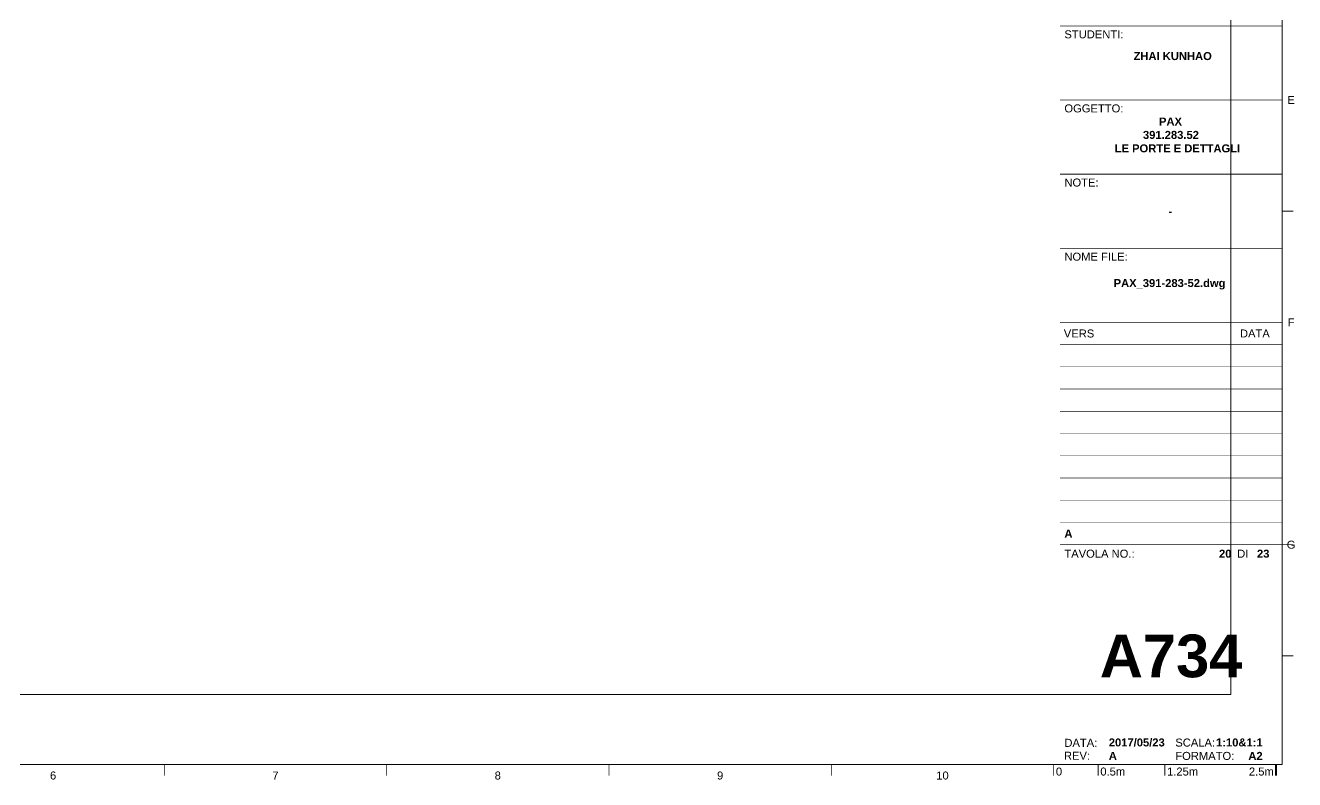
# Paper-space layout 'A734' of a CAD drawing. Header units: centimetres, sheet in millimetres. Extents: x 14 to 580, y 3 to 408.
# Drawn here: x 292 to 577.4, y 3 to 172.6 of the extents above; entities that cross this region are included whole.
import ezdxf
from ezdxf.enums import TextEntityAlignment as Align

# ---------------------------------------------------------------- set-up
doc = ezdxf.new("R2010")
doc.units = ezdxf.units.CM
doc.layers.add('G-ANNO-NPLT', color=2, linetype='Continuous', lineweight=18, plot=False)
doc.layers.add('G-ANNO-TEXT', color=3, linetype='Continuous', lineweight=18)
doc.layers.add('G-ANNO-TTLB', color=3, linetype='Continuous', lineweight=18)
doc.styles.add('ARIAL', font='arial.ttf')
doc.styles.add('ARIAL-BOLD', font='arialbd.ttf')
doc.styles.add('E-ARIAL', font='arial.ttf')

# ---------------------------------------------------------------- blocks, each defined once
blk = doc.blocks.new('*U17')
at = {"layer": 'G-ANNO-TTLB'}
for points, const_width in [([(0, -2.5), (0, 0)], 0.18), ([(10, 0), (10, -2.5)], 0.18), ([(25, 0), (25, -2.5)], 0.18), ([(50, 0), (50, -2.5)], 0.48)]:
    blk.add_lwpolyline(points, dxfattribs=dict(at, const_width=const_width))
at = {"layer": 'G-ANNO-TEXT', "style": 'E-ARIAL'}
blk.add_text('0', height=1.8, dxfattribs=at).set_placement((1.2, -0.7), align=Align.TOP_CENTER)
for s, p in [('0.5m', (10.5, -2.5)), ('1.25m', (25.5, -2.5))]:
    blk.add_text(s, height=1.8, dxfattribs=at).set_placement(p)
blk.add_text('2.5m', height=1.8, dxfattribs=at).set_placement((49.5, -2.5), align=Align.RIGHT)
blk = doc.blocks.new('BLOCK_TITLE')
at = {"layer": 'G-ANNO-TTLB'}
for points, const_width in [([(0, 166.67), (-50, 166.67)], 0.18), ([(-50, 166.67), (0, 166.67)], 0.18), ([(-50, 150), (0, 150)], 0.18), ([(-50, 150), (0, 150)], 0.18), ([(-50, 150), (0, 150)], 0.18), ([(-50, 150), (0, 150)], 0.18), ([(-50, 133.33), (0, 133.33)], 0.18), ([(-50, 116.67), (0, 116.67)], 0.18), ([(-50, 116.67), (0, 116.67)], 0.18), ([(-50, 100), (0, 100)], 0.18), ([(-50, 95), (0, 95)], 0.12), ([(-50, 90), (0, 90)], 0.12), ([(-50, 85), (0, 85)], 0.12), ([(-50, 80), (0, 80)], 0.12), ([(-50, 75), (0, 75)], 0.12), ([(-50, 70), (0, 70)], 0.12), ([(-50, 65), (0, 65)], 0.12), ([(-50, 60), (0, 60)], 0.12), ([(-50, 55), (0, 55)], 0.12), ([(-50, 50), (0, 50)], 0.18), ([(-50, 50), (0, 50)], 0.18)]:
    blk.add_lwpolyline(points, dxfattribs=dict(at, const_width=const_width))
at = {"layer": 'G-ANNO-TTLB', "const_width": 0.18, "flags": 128}
blk.add_lwpolyline([(2.5, 50), (0, 50)], dxfattribs=at)
blk.add_lwpolyline([(2.5, 50), (0, 50)], dxfattribs=at)
at = {"layer": 'G-ANNO-TEXT', "style": 'ARIAL'}
for s, p in [('STUDENTI:', (-49, 165.68)), ('OGGETTO:', (-49, 149.02)), ('NOTE:', (-49, 132.35)), ('NOME FILE:', (-49, 115.68)), ('TAVOLA NO.:', (-49, 48.88))]:
    blk.add_text(s, height=1.8, dxfattribs=at).set_placement(p, align=Align.TOP_LEFT)
for s, p in [('VERS', (-49.13, 97.5)), ('DI', (-10.14, 47.99)), ('DATA:', (-49, 5.44)), ('SCALA:', (-24.06, 5.5)), ('REV:', (-49.1, 2.54)), ('FORMATO:', (-24.06, 2.5))]:
    blk.add_text(s, height=1.8, dxfattribs=at).set_placement(p, align=Align.MIDDLE_LEFT)
blk.add_text('DATA', height=1.8, dxfattribs=at).set_placement((-2.81, 97.5), align=Align.MIDDLE_RIGHT)
at = {"layer": 'G-ANNO-TEXT', "style": 'ARIAL-BOLD'}
for tag, p, height in [('PROJECT_TITLE_001', (-41.2, 228.22), 3.6), ('PROJECT_TITLE_002', (-36.08, 222.16), 3.6), ('PROJECT_TITLE_003', (-34.58, 216.1), 3.6), ('STUDENTS_001', (-30.84, 153.05), 1.8), ('DRAWING_TITLE_001', (-32.36, 142.66), 1.8), ('NOTES_001', (-25.17, 124.1), 1.8), ('FILENAME_001', (-35.85, 109.02), 1.8)]:
    blk.add_attdef(tag, p, '', height=height, dxfattribs=at)
at = {"layer": 'G-ANNO-TEXT', "style": 'ARIAL-BOLD', "flags": 2}
for tag, p in [('CLASS_001', (-38.72, 194.27)), ('CLASS_002', (-34.96, 191.24)), ('PROFESSOR_001', (-35.55, 175.36))]:
    blk.add_attdef(tag, p, '', height=1.8, dxfattribs=at)
at = {"layer": 'G-ANNO-TEXT', "style": 'ARIAL-BOLD'}
for tag, p in [('VERSION_9', (-49, 92.5)), ('VERSION_8', (-49, 87.5)), ('VERSION_7', (-49, 82.5)), ('VERSION_6', (-49, 77.5)), ('VERSION_5', (-49, 72.5)), ('VERSION_4', (-49, 67.5)), ('VERSION_3', (-49, 62.5)), ('VERSION_2', (-49, 57.5)), ('VERSION_1', (-49, 52.5)), ('SHEET_TOTAL', (-5.68, 47.98)), ('DATE', (-39.01, 5.53)), ('REV', (-39.01, 2.51))]:
    blk.add_attdef(tag, text='', height=1.8, dxfattribs=at).set_placement(p, align=Align.MIDDLE_LEFT)
for tag, p in [('DATA_9', (-2.81, 92.5)), ('DATA_8', (-2.81, 87.5)), ('DATA_7', (-2.81, 82.5)), ('DATA_6', (-2.81, 77.5)), ('DATA_5', (-2.81, 72.5)), ('DATA_4', (-2.81, 67.5)), ('DATA_3', (-2.81, 62.5)), ('DATA_2', (-2.81, 57.5)), ('DATA_1', (-2.81, 52.5)), ('SHEET_COPY', (-11.42, 47.98)), ('SCALE', (-4.42, 5.53))]:
    blk.add_attdef(tag, text='', height=1.8, dxfattribs=at).set_placement(p, align=Align.MIDDLE_RIGHT)
blk.add_attdef('SHEET', text='', height=9.6, dxfattribs=at).set_placement((-25, 25), align=Align.MIDDLE_CENTER)

psp = doc.layouts.new('A734')

# ---------------------------------------------------------------- linework, layer by layer
at = {"layer": 'G-ANNO-NPLT'}
psp.add_lwpolyline([(27.9915, 397.1318), (563.1088, 397.1318), (563.1088, 22.0861), (27.9915, 22.0861)], close=True, dxfattribs=at)
at = {"layer": 'G-ANNO-TTLB'}
for p, q in [((574.6596, 6.3896), (574.6596, 404.8054)), ((17.2457, 6.3896), (574.6596, 6.3896))]:
    psp.add_line(p, q, dxfattribs=at)
at = {"layer": 'G-ANNO-TTLB', "const_width": 0.18, "flags": 128}
for points in [[(577.1596, 130.8054), (574.6596, 130.8054)], [(577.1596, 30.8054), (574.6596, 30.8054)], [(323.2457, 6.3896), (323.2457, 3.8896)], [(373.2457, 6.3896), (373.2457, 3.8896)], [(423.2457, 6.3896), (423.2457, 3.8896)], [(473.2457, 6.3896), (473.2457, 3.8896)], [(523.2457, 6.3896), (523.2457, 3.8896)], [(573.2457, 6.3896), (573.2457, 3.8896)]]:
    psp.add_lwpolyline(points, dxfattribs=at)

# ---------------------------------------------------------------- block references
psp.add_blockref('*U17', (523.2457, 6.3896))

# ---------------------------------------------------------------- texts
at = {"layer": 'G-ANNO-TEXT', "style": 'ARIAL'}
for s, p in [('E', (576.6429, 155.8054)), ('F', (576.6429, 105.8054)), ('G', (576.6429, 55.8054)), ('6', (298.2457, 3.898)), ('7', (348.2457, 3.898)), ('8', (398.2457, 3.898)), ('9', (448.2457, 3.898)), ('10', (498.2457, 3.898))]:
    psp.add_text(s, height=1.8, dxfattribs=at).set_placement(p, align=Align.MIDDLE_CENTER)

# ---------------------------------------------------------------- next in the draw order: block references
ref = psp.add_blockref('BLOCK_TITLE', (574.6596, 5.8054))
ref.add_attrib('SHEET_COPY', '20', dxfattribs={"layer": 'G-ANNO-TEXT', "height": 1.8, "style": 'ARIAL-BOLD'}).set_placement((563.2364, 53.7867), align=Align.MIDDLE_RIGHT)
ref.add_attrib('SHEET_TOTAL', '23', dxfattribs={"layer": 'G-ANNO-TEXT', "height": 1.8, "style": 'ARIAL-BOLD'}).set_placement((568.9789, 53.7867), align=Align.MIDDLE_LEFT)
ref.add_attrib('SCALE', '1:10&1:1', dxfattribs={"layer": 'G-ANNO-TEXT', "height": 1.8, "style": 'ARIAL-BOLD'}).set_placement((570.2433, 11.3356), align=Align.MIDDLE_RIGHT)
ref.add_attrib('REV', 'A', dxfattribs={"layer": 'G-ANNO-TEXT', "height": 1.8, "style": 'ARIAL-BOLD'}).set_placement((535.6447, 8.3118), align=Align.MIDDLE_LEFT)
ref.add_attrib('DATE', '2017/05/23', dxfattribs={"layer": 'G-ANNO-TEXT', "height": 1.8, "style": 'ARIAL-BOLD'}).set_placement((535.6447, 11.3356), align=Align.MIDDLE_LEFT)
ref.add_attrib('SHEET', 'A734', dxfattribs={"layer": 'G-ANNO-TEXT', "height": 9.6, "style": 'ARIAL-BOLD'}).set_placement((549.6596, 30.8054), align=Align.MIDDLE_CENTER)
ref.add_attrib('VERSION_1', 'A', dxfattribs={"layer": 'G-ANNO-TEXT', "height": 1.8, "style": 'ARIAL-BOLD'}).set_placement((525.6596, 58.3054), align=Align.MIDDLE_LEFT)
ref.add_attrib('FILENAME_001', 'PAX_391-283-52.dwg', (536.7275, 113.7489), dxfattribs={"layer": 'G-ANNO-TEXT', "height": 1.8, "style": 'ARIAL-BOLD'})
ref.add_attrib('NOTES_001', '-', (549.069, 129.9054), dxfattribs={"layer": 'G-ANNO-TEXT', "height": 1.8, "style": 'ARIAL-BOLD'})
ref.add_attrib('DRAWING_TITLE_001', 'PAX', (546.932, 150.0767), dxfattribs={"layer": 'G-ANNO-TEXT', "height": 1.8, "style": 'ARIAL-BOLD'})
ref.add_attrib('STUDENTS_001', 'ZHAI KUNHAO', (541.2146, 164.7909), dxfattribs={"layer": 'G-ANNO-TEXT', "height": 1.8, "style": 'ARIAL-BOLD'})
ref.add_attrib('A1', 'A2', (567.0289, 7.4054), dxfattribs={"layer": 'G-ANNO-TEXT', "height": 1.8, "style": 'ARIAL-BOLD'})
ref.add_attrib('DRAWING_TITLE_002', '391.283.52', (543.3301, 147.0693), dxfattribs={"layer": 'G-ANNO-TEXT', "height": 1.8, "style": 'ARIAL-BOLD'})
ref.add_attrib('DRAWING_TITLE_003', '    LE PORTE E DETTAGLI', (534.181, 144.0386), dxfattribs={"layer": 'G-ANNO-TEXT', "height": 1.8, "style": 'ARIAL-BOLD'})

doc.saveas('drawing.dxf')
